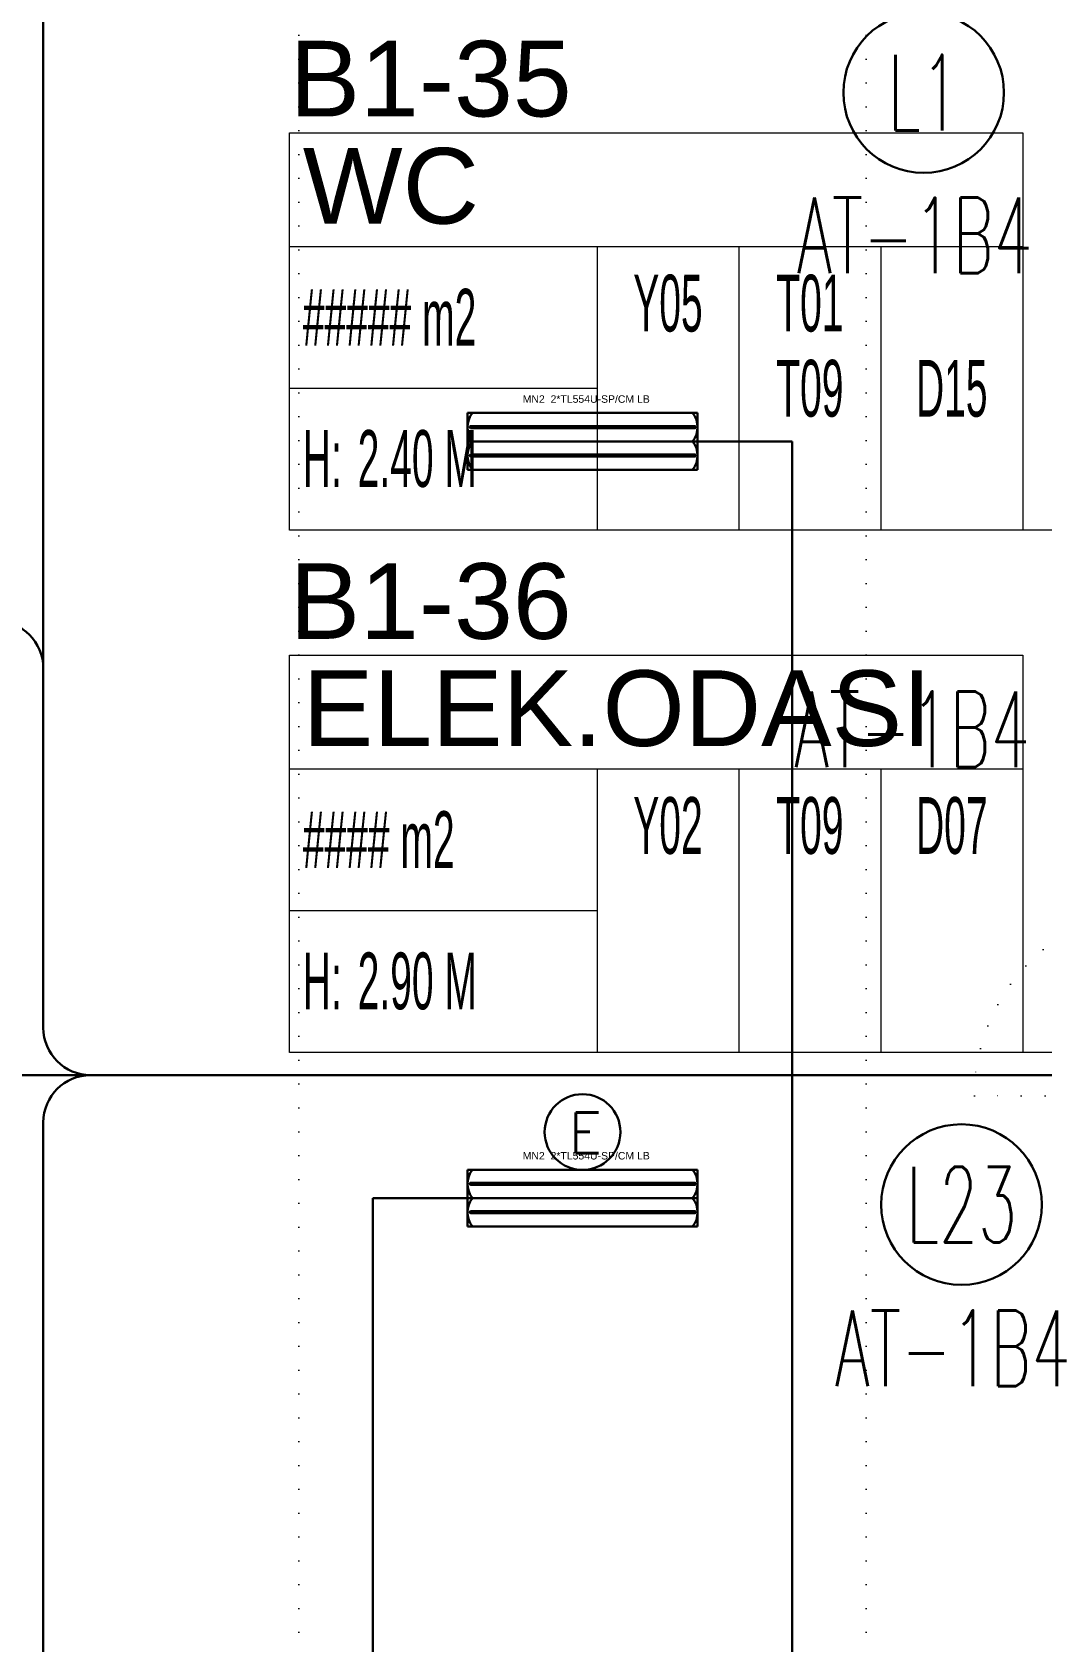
# Model space of a CAD drawing. Header units: metres. Extents: x -13316 to 152404, y -3899 to 30226.
# Drawn here: x 61779 to 62313, y 2525 to 3376 of the extents above; entities that cross this region are included whole.
import ezdxf
from ezdxf.enums import TextEntityAlignment as Align

# ---------------------------------------------------------------- set-up
doc = ezdxf.new("R2010")
doc.units = ezdxf.units.M
doc.header["$LTSCALE"] = 100
doc.header["$MEASUREMENT"] = 0
doc.linetypes.add('DOT2', pattern=[0.125, 0, -0.125])
doc.linetypes.add('HIDDEN', pattern=[0.375, 0.25, -0.125])
doc.layers.get('0').update_dxf_attribs({"color": 9, "lineweight": 9})
for name, color, linetype, lineweight in [('06B', 9, 'Continuous', 9), ('06D', 9, 'Continuous', 9), ('10', 9, 'Continuous', 9), ('20', 9, 'DOT2', 9), ('21_mahal200', 9, 'Continuous', 9), ('E-2x54 W SIVAÜSTÜ FLUORESAN YÜKSEK TAVAN ARMATÜRÜ', 7, 'Continuous', 30), ('E-ACİL AYDINLATMA KİTİ', 7, 'Continuous', 30), ('E-KABLO', 7, 'Continuous', 30), ('E-LINYE', 7, 'Continuous', 30)]:
    doc.layers.add(name, color=color, linetype=linetype, lineweight=lineweight)
doc.styles.add('Arial', font='arial.ttf', dxfattribs={"height": 2.5})
doc.styles.add('E-YAZI', font='txttw.shx')
doc.styles.add('MuuM_TEXT-STANDART', font='ARIALN.TTF')
doc.dimstyles.new('MuuM_DIM200', dxfattribs={"dimscale": 20, "dimtxt": 2, "dimasz": 1, "dimexe": 1, "dimexo": 1, "dimgap": 1, "dimtad": 1, "dimdec": 1, "dimrnd": 0.5, "dimdsep": 46, "dimtxsty": 'MuuM_TEXT-STANDART', "dimblk": 'ARCHTICK', "dimcen": 0, "dimdle": 0.15, "dimclrd": 256, "dimclre": 256, "dimclrt": 256, "dimadec": 0, "dimazin": 0, "dimtfac": 5, "dimtdec": 1, "dimtix": 1, "dimtmove": 2, "dimatfit": 3, "dimldrblk": 'DOT', "dimfxl": 3, "dimfxlon": 1, "dimtolj": 1, "dimlwd": -1, "dimlwe": -1, "dimarcsym": 0})

# ---------------------------------------------------------------- blocks, each defined once
blk = doc.blocks.new('2x54 W SIVAÜSTÜ FLUORESAN YÜKSEK TAVAN ARMATÜRÜ')
at = {"layer": 'E-2x54 W SIVAÜSTÜ FLUORESAN YÜKSEK TAVAN ARMATÜRÜ', "color": 4}
for p, q in [((-60.8, 15), (-60.8, -15)), ((-60.8, 15), (60.8, 15)), ((60.8, 15), (60.8, 0)), ((-60, 0), (-15, 0)), ((15, 0), (60, 0)), ((60.8, 0), (60.8, -15)), ((-60.8, -15), (60.8, -15))]:
    blk.add_line(p, q, dxfattribs=at)
at = {"layer": 'E-2x54 W SIVAÜSTÜ FLUORESAN YÜKSEK TAVAN ARMATÜRÜ', "color": 7}
for p, q in [((-60.8, 0), (60.8, 0)), ((-59.27, 8.01), (59.32, 8.01)), ((-59.16, 7.01), (59.44, 7)), ((-59.27, -6.99), (59.32, -6.99)), ((-59.16, -7.99), (59.44, -8))]:
    blk.add_line(p, q, dxfattribs=at)
for centre in [(-59.23, 7.63), (-59.23, 7.33), (59.36, 7.63), (59.36, 7.33), (-59.23, -7.37), (-59.23, -7.67), (59.36, -7.37), (59.36, -7.67)]:
    blk.add_circle(centre, 0.11, dxfattribs=at)
for centre, radius, start, end in [((-48.66, 7.5), 12.14, 141.85995, 218.14005), ((48.66, 7.5), 12.14, 321.85995, 38.14005), ((-59.12, 7.51), 0.515, 106.86737, 266.76121), ((-59.32, 7.49), 0.519, 289.2244, 84.40418), ((59.47, 7.51), 0.515, 106.86737, 266.76121), ((59.27, 7.49), 0.519, 289.2244, 84.40418), ((-48.66, -7.5), 12.14, 141.85995, 218.14005), ((-59.12, -7.49), 0.515, 106.86737, 266.76121), ((-59.32, -7.51), 0.519, 289.2244, 84.40418), ((48.66, -7.5), 12.14, 321.85995, 38.14005), ((59.47, -7.49), 0.515, 106.86737, 266.76121), ((59.27, -7.51), 0.519, 289.2244, 84.40418)]:
    blk.add_arc(centre, radius, start, end, dxfattribs=at)
at = {"layer": 'E-2x54 W SIVAÜSTÜ FLUORESAN YÜKSEK TAVAN ARMATÜRÜ', "color": 7, "style": 'Arial'}
blk.add_text('MN2  2*TL554U-SP/CM LB', height=3.9508, dxfattribs=at).set_placement((-31.61, 20.4))
blk = doc.blocks.new('100_ACİL AYDINLATMA KİTİ')
at = {"layer": 'E-ACİL AYDINLATMA KİTİ', "color": 3}
blk.add_circle((0, 0), 1.251, dxfattribs=at)
at = {"layer": 'E-ACİL AYDINLATMA KİTİ', "color": 3, "style": 'E-YAZI'}
blk.add_text('E', height=1.34, dxfattribs=at).set_placement((-0.448, -0.694))
blk = doc.blocks.new('gr-p-barel kilitli kapı kolu')
at = {"flags": 128}
for points in [[(-0.9, 0.8), (-0.9, 4.9), (-11.7, 4.9), (-11.7, 6.7), (0.9, 6.7), (0.9, 0.8)], [(-0.8, 5), (0.8, 6.6)]]:
    blk.add_lwpolyline(points, dxfattribs=at)
blk.add_lwpolyline([(-2.75, 0), (-2.75, 0.7), (2.75, 0.7), (2.75, 0)])
blk.add_lwpolyline([(-1.3, 0.7), (1.3, 0.7), (1.3, 0.8), (-1.3, 0.8)], close=True)
blk = doc.blocks.new('prf-scr2')
at = {"linetype": 'DOT2', "ltscale": 10}
blk.add_line((0, 0.19), (0, -1.06), dxfattribs=at)
for p, q in [((0.09, -0.24), (-0.09, -0.2)), ((-0.09, -0.24), (0.09, -0.28)), ((0.09, -0.32), (-0.09, -0.28)), ((-0.09, -0.32), (0.09, -0.36)), ((0.09, -0.4), (-0.09, -0.36)), ((-0.09, -0.4), (0.09, -0.44)), ((0.09, -0.48), (-0.09, -0.44)), ((-0.09, -0.48), (0.09, -0.52)), ((0.09, -0.56), (-0.09, -0.52)), ((-0.09, -0.56), (0.09, -0.6)), ((0.09, -0.64), (-0.09, -0.6)), ((-0.09, -0.64), (0.09, -0.68)), ((0.09, -0.72), (-0.09, -0.68)), ((-0.09, -0.72), (0.09, -0.76)), ((0.06, -0.84), (-0.08, -0.76)), ((-0.07, -0.8), (0.06, -0.84)), ((0.09, -0.17), (0, -0.15)), ((0, -0.18), (0.09, -0.2))]:
    blk.add_line(p, q)
blk.add_lwpolyline([(0.23, 0), (-0.23, 0), (-0.23, -0.01), (-0.12, -0.14), (0.12, -0.14), (0.23, -0.01), (0.23, 0)], close=True)
for points in [[(0.23, -0.01), (-0.23, -0.01)], [(-0.09, -0.14), (-0.09, -0.2), (-0.12, -0.22), (-0.12, -0.23), (-0.09, -0.24), (-0.09, -0.28), (-0.12, -0.3), (-0.12, -0.31), (-0.09, -0.32), (-0.09, -0.36), (-0.12, -0.38), (-0.12, -0.39), (-0.09, -0.4), (-0.09, -0.44), (-0.12, -0.46), (-0.12, -0.46), (-0.09, -0.48), (-0.09, -0.52), (-0.12, -0.54), (-0.12, -0.54), (-0.09, -0.56), (-0.09, -0.6), (-0.12, -0.62), (-0.12, -0.62), (-0.09, -0.64), (-0.09, -0.68), (-0.12, -0.69), (-0.12, -0.7), (-0.09, -0.72), (-0.09, -0.73), (-0.08, -0.76), (-0.1, -0.77), (-0.1, -0.78), (-0.07, -0.8), (-0.01, -0.94), (0, -0.95), (0.01, -0.94), (0.08, -0.76), (0.09, -0.76), (0.12, -0.74), (0.12, -0.73), (0.09, -0.72), (0.09, -0.68), (0.12, -0.66), (0.12, -0.66), (0.09, -0.64), (0.09, -0.6), (0.12, -0.58), (0.12, -0.58), (0.09, -0.56), (0.09, -0.52), (0.12, -0.5), (0.12, -0.5), (0.09, -0.48), (0.09, -0.44), (0.12, -0.43), (0.12, -0.42), (0.09, -0.4), (0.09, -0.36), (0.12, -0.35), (0.12, -0.34), (0.09, -0.32), (0.09, -0.28), (0.12, -0.27), (0.12, -0.26), (0.09, -0.24), (0.09, -0.2), (0.12, -0.19), (0.12, -0.18), (0.09, -0.17), (0.09, -0.14)]]:
    blk.add_lwpolyline(points)
blk = doc.blocks.new('K-SAC-01')
at = {"layer": '10'}
for points in [[(-4.6, 16.2, -0.414214), (-4.5, 16.3), (-0.1, 16.3, -0.414214), (0, 16.2), (0, 5.9), (0.2, 5.9), (0.2, 16.2, 0.414214), (-0.1, 16.5), (-4.5, 16.5, 0.414214), (-4.8, 16.2), (-4.8, 15.3, 0.414214), (-4.5, 15), (-3.4, 15), (-3.4, 15.2), (-4.5, 15.2, -0.414214), (-4.6, 15.3)], [(0.2, 10.3, -0.414214), (0.5, 10.6), (1.5, 10.6, -0.414214), (1.8, 10.3), (1.8, 3.9, -0.414214), (1.5, 3.6, -0.414214), (1.2, 3.9), (1.2, 4.8), (0.2, 4.8), (0.2, -1.2, -0.414214), (-0.1, -1.5), (-4.5, -1.5, -0.414214), (-4.8, -1.2), (-4.8, -0.3, -0.414214), (-4.5, 0), (-3.4, 0), (-3.4, -0.2), (-4.5, -0.2, 0.414214), (-4.6, -0.3), (-4.6, -1.2, 0.414214), (-4.5, -1.3), (-0.1, -1.3, 0.414214), (0, -1.2), (0, 5), (1.4, 5), (1.4, 3.9, 0.414214), (1.5, 3.8, 0.414214), (1.6, 3.9), (1.6, 10.3, 0.414214), (1.5, 10.4), (0.5, 10.4, 0.414214), (0.4, 10.3), (0.4, 9.4), (0.2, 9.4)], [(99.8, 10.3, 0.414214), (99.5, 10.6), (98.5, 10.6, 0.414214), (98.2, 10.3), (98.2, 3.9, 0.414214), (98.5, 3.6, 0.414214), (98.8, 3.9), (98.8, 4.8), (99.8, 4.8), (99.8, -1.2, 0.414214), (100.1, -1.5), (104.5, -1.5, 0.414214), (104.8, -1.2), (104.8, -0.3, 0.414214), (104.5, 0), (103.4, 0), (103.4, -0.2), (104.5, -0.2, -0.414214), (104.6, -0.3), (104.6, -1.2, -0.414214), (104.5, -1.3), (100.1, -1.3, -0.414214), (100, -1.2), (100, 5), (98.6, 5), (98.6, 3.9, -0.414214), (98.5, 3.8, -0.414214), (98.4, 3.9), (98.4, 10.3, -0.414214), (98.5, 10.4), (99.5, 10.4, -0.414214), (99.6, 10.3), (99.6, 9.4), (99.8, 9.4)], [(104.6, 16.2, 0.414214), (104.5, 16.3), (100.1, 16.3, 0.414214), (100, 16.2), (100, 5.9), (99.8, 5.9), (99.8, 16.2, -0.414214), (100.1, 16.5), (104.5, 16.5, -0.414214), (104.8, 16.2), (104.8, 15.3, -0.414214), (104.5, 15), (103.4, 15), (103.4, 15.2), (104.5, 15.2, 0.414214), (104.6, 15.3)], [(-0.38, -2.01), (1, -1.37), (1, 1.5), (1.2, 1.5), (1.2, -1.5), (-0.27, -2.18, -14.796002)]]:
    blk.add_lwpolyline(points, format="xyb", close=True, dxfattribs=at)
for points in [[(98.8, 0.15), (98.8, 2.15), (99.1, 2.15), (99.1, 3.19), (1.5, 3.19), (1.5, 2.15), (1.8, 2.15), (1.8, 0.15), (1.5, 0.15), (1.5, 1.85), (1.2, 1.85), (1.2, 3.49), (99.4, 3.49), (99.4, 1.85), (99.1, 1.85), (99.1, 0.15)], [(98.8, 2.15), (98.8, 0.15), (99.4, 0.15), (99.4, -1.5), (1.2, -1.5), (1.2, 0.15), (1.8, 0.15), (1.8, 2.15), (2.1, 2.15), (2.1, -0.15), (1.5, -0.15), (1.5, -1.2), (99.1, -1.2), (99.1, -0.15), (98.5, -0.15), (98.5, 2.15), (98.8, 2.15)]]:
    blk.add_lwpolyline(points, dxfattribs=at)
for points in [[(2.1, 3), (8.1, 3), (8.1, -1), (2.1, -1)], [(2.4, 2.7), (7.8, 2.7), (7.8, -0.7), (2.4, -0.7)], [(98.5, 3), (92.5, 3), (92.5, -1), (98.5, -1)], [(98.2, 2.7), (92.8, 2.7), (92.8, -0.7), (98.2, -0.7)]]:
    blk.add_lwpolyline(points, close=True, dxfattribs=at)
blk.add_circle((-0.95, -2.5), 0.55, dxfattribs=at)
at = {"layer": '20', "linetype": 'HIDDEN'}
for points in [[(-0.2, -1.3), (-0.2, 0), (-1.7, 0), (-1.7, -1.3)], [(-0.4, -1.99), (-0.4, -0.2), (-1.5, -0.2), (-1.5, -1.99)]]:
    blk.add_lwpolyline(points, dxfattribs=at)
at = {"layer": '20'}
blk.add_lwpolyline([(-0.95, -2.5), (-0.95, -102.85)], dxfattribs=at)
blk.add_arc((-0.95, -2.5), 100.35, 270, 1.51314, dxfattribs=at)
at = {"layer": '06B'}
blk.add_blockref('gr-p-barel kilitli kapı kolu', (91.4, 3.51), dxfattribs=at)
at = {"layer": '06B', "xscale": -1, "rotation": 180}
blk.add_blockref('gr-p-barel kilitli kapı kolu', (91.4, -1.51), dxfattribs=at)
at = {"layer": '10', "xscale": -1, "rotation": 90}
blk.add_blockref('prf-scr2', (1.5, 1), dxfattribs=at)
at = {"layer": '10', "rotation": 270}
blk.add_blockref('prf-scr2', (99.1, 1.22), dxfattribs=at)
blk = doc.blocks.new('_ArchTick')
at = {"color": 0, "linetype": 'ByBlock', "const_width": 0.15}
blk.add_lwpolyline([(-0.5, -0.5), (0.5, 0.5)], dxfattribs=at)
blk = doc.blocks.new('_Dot')
at = {"color": 0, "linetype": 'ByBlock', "lineweight": -2}
blk.add_line((-0.5, 0), (-1, 0), dxfattribs=at)
at = {"color": 0, "linetype": 'ByBlock', "const_width": 0.5}
blk.add_lwpolyline([(-0.25, 0, 1), (0.25, 0, 1)], format="xyb", close=True, dxfattribs=at)
blk = doc.blocks.new('0_roomno2')
blk.add_lwpolyline([(19.375, -10.5), (0, -10.5), (0, 0), (19.375, 0)], close=True)
for points in [[(0, -3), (19.375, -3)], [(8.125, -3), (8.125, -10.5)], [(11.875, -3), (11.875, -10.5)], [(15.625, -3), (15.625, -10.5)], [(0, -6.75), (8.125, -6.75)]]:
    blk.add_lwpolyline(points)
at = {"style": 'MuuM_TEXT-STANDART', "width": 0.6}
blk.add_text('H:', height=1.5, dxfattribs=at).set_placement((0.35, -8.608), align=Align.MIDDLE_LEFT)
at = {"style": 'Arial'}
blk.add_attdef('ODANO', (0, 1.17), '', height=2, dxfattribs=at)
blk.add_attdef('MEKANADI', text='', height=2, dxfattribs=at).set_placement((0.35, -3), align=Align.BOTTOM_LEFT)
at = {"style": 'MuuM_TEXT-STANDART', "width": 0.6}
for tag, p in [('YER01', (10, -4.5)), ('TAVAN01', (13.75, -4.5)), ('DUVAR01', (17.5, -4.5)), ('YER02', (10, -6.75)), ('TAVAN02', (13.75, -6.75)), ('DUVAR02', (17.5, -6.75)), ('YER03', (10, -9)), ('TAVAN03', (13.75, -9)), ('DUVAR03', (17.5, -9))]:
    blk.add_attdef(tag, text='', height=1.5, dxfattribs=at).set_placement(p, align=Align.MIDDLE_CENTER)
for tag, p in [('M2', (0.35, -4.875)), ('TEMIZTAVANYUKSEKLIGI', (1.8, -8.608))]:
    blk.add_attdef(tag, text='', height=1.5, dxfattribs=at).set_placement(p, align=Align.MIDDLE_LEFT)
blk = doc.blocks.new('1.bod.mimari1.elk')
at = {"layer": '06D', "linetype": 'DOT2'}
for points in [[(5600, -2652.1), (5600, -7740, 0.414214), (6200, -8340)], [(5900, -2652.1), (5900, -7740, 0.414214), (6200, -8040)]]:
    blk.add_lwpolyline(points, format="xyb", dxfattribs=at)
at = {"xscale": -1, "rotation": 270}
blk.add_blockref('K-SAC-01', (6060, -6135), dxfattribs=at)
at = {"layer": '21_mahal200'}
ref = blk.add_blockref('0_roomno2', (5595.16, -5626.91), dxfattribs=dict(at, xscale=20, yscale=20, zscale=20))
ref.add_attrib('ODANO', 'B1-35', (5595.16, -5618.26), dxfattribs={"layer": '0', "height": 40, "style": 'Arial'})
ref.add_attrib('MEKANADI', 'WC', dxfattribs={"layer": '0', "height": 40, "style": 'Arial'}).set_placement((5602.16, -5686.91), align=Align.BOTTOM_LEFT)
ref.add_attrib('M2', '##### m2', dxfattribs={"layer": '0', "height": 30, "style": 'MuuM_TEXT-STANDART', "width": 0.6}).set_placement((5602.16, -5724.41), align=Align.MIDDLE_LEFT)
ref.add_attrib('TEMIZTAVANYUKSEKLIGI', '2.40 M', dxfattribs={"layer": '0', "height": 30, "style": 'MuuM_TEXT-STANDART', "width": 0.6}).set_placement((5631.16, -5799.07), align=Align.MIDDLE_LEFT)
ref.add_attrib('YER01', 'Y05', dxfattribs={"layer": '0', "height": 30, "style": 'MuuM_TEXT-STANDART', "width": 0.6}).set_placement((5795.16, -5716.91), align=Align.MIDDLE_CENTER)
ref.add_attrib('TAVAN01', 'T01', dxfattribs={"layer": '0', "height": 30, "style": 'MuuM_TEXT-STANDART', "width": 0.6}).set_placement((5870.16, -5716.91), align=Align.MIDDLE_CENTER)
ref.add_attrib('TAVAN02', 'T09', dxfattribs={"layer": '0', "height": 30, "style": 'MuuM_TEXT-STANDART', "width": 0.6}).set_placement((5870.16, -5761.91), align=Align.MIDDLE_CENTER)
ref.add_attrib('DUVAR02', 'D15', dxfattribs={"layer": '0', "height": 30, "style": 'MuuM_TEXT-STANDART', "width": 0.6}).set_placement((5945.16, -5761.91), align=Align.MIDDLE_CENTER)
ref = blk.add_blockref('0_roomno2', (5595.16, -5903.04), dxfattribs=dict(at, xscale=20, yscale=20, zscale=20))
ref.add_attrib('ODANO', 'B1-36', (5595.16, -5894.4), dxfattribs={"layer": '0', "height": 40, "style": 'Arial'})
ref.add_attrib('MEKANADI', 'ELEK.ODASI', dxfattribs={"layer": '0', "height": 40, "style": 'Arial'}).set_placement((5602.16, -5963.04), align=Align.BOTTOM_LEFT)
ref.add_attrib('M2', '#### m2', dxfattribs={"layer": '0', "height": 30, "style": 'MuuM_TEXT-STANDART', "width": 0.6}).set_placement((5602.16, -6000.54), align=Align.MIDDLE_LEFT)
ref.add_attrib('TEMIZTAVANYUKSEKLIGI', '2.90 M', dxfattribs={"layer": '0', "height": 30, "style": 'MuuM_TEXT-STANDART', "width": 0.6}).set_placement((5631.16, -6075.2), align=Align.MIDDLE_LEFT)
ref.add_attrib('YER01', 'Y02', dxfattribs={"layer": '0', "height": 30, "style": 'MuuM_TEXT-STANDART', "width": 0.6}).set_placement((5795.16, -5993.04), align=Align.MIDDLE_CENTER)
ref.add_attrib('TAVAN01', 'T09', dxfattribs={"layer": '0', "height": 30, "style": 'MuuM_TEXT-STANDART', "width": 0.6}).set_placement((5870.16, -5993.04), align=Align.MIDDLE_CENTER)
ref.add_attrib('DUVAR01', 'D07', dxfattribs={"layer": '0', "height": 30, "style": 'MuuM_TEXT-STANDART', "width": 0.6}).set_placement((5945.16, -5993.04), align=Align.MIDDLE_CENTER)
for points in [[(6196.52, -5836.91), (5982.66, -5836.91)], [(6196.52, -6113.04), (5982.66, -6113.04)]]:
    blk.add_leader(points, dimstyle='MuuM_DIM200', override={"dimasz": 1, "dimfxl": 10}, dxfattribs=at)

msp = doc.modelspace()

# ---------------------------------------------------------------- linework, layer by layer
at = {"layer": 'E-KABLO', "color": 5}
for p, q in [((61785, 3040), (61785, 3446.22)), ((61785, 2850), (61785, 3040)), ((62365, 2825), (61810, 2825)), ((61785, 2800), (61785, 2050))]:
    msp.add_line(p, q, dxfattribs=at)
at = {"layer": 'E-KABLO', "color": 6}
for p, q in [((62130.8, 3160), (62180.8, 3160)), ((62180.8, 2360), (62180.8, 3160)), ((61720, 2825), (61810, 2825)), ((62009.2, 2760), (61959.2, 2760)), ((61959.2, 2760), (61959.2, 1585))]:
    msp.add_line(p, q, dxfattribs=at)
at = {"layer": 'E-KABLO', "color": 5}
for centre, start, end in [((61760, 3040), 0, 90), ((61810, 2850), 180, 270), ((61810, 2800), 90, 180)]:
    msp.add_arc(centre, 25, start, end, dxfattribs=at)
at = {"layer": 'E-LINYE', "color": 7, "linetype": 'Continuous'}
for centre in [(62250.31, 3344.36), (62270.31, 2756.54)]:
    msp.add_circle(centre, 42.44, dxfattribs=at)

# ---------------------------------------------------------------- block references
at = {"layer": '06D'}
msp.add_blockref('1.bod.mimari1.elk', (56320, 8950), dxfattribs=at)
at = {"layer": 'E-2x54 W SIVAÜSTÜ FLUORESAN YÜKSEK TAVAN ARMATÜRÜ', "color": 6}
for p in [(62070, 3160), (62070, 2760)]:
    msp.add_blockref('2x54 W SIVAÜSTÜ FLUORESAN YÜKSEK TAVAN ARMATÜRÜ', p, dxfattribs=at)
at = {"layer": 'E-ACİL AYDINLATMA KİTİ', "xscale": 16, "yscale": 16, "zscale": 16}
msp.add_blockref('100_ACİL AYDINLATMA KİTİ', (62070, 2794.9), dxfattribs=at)

# ---------------------------------------------------------------- texts
at = {"layer": 'E-LINYE', "color": 3, "linetype": 'Continuous', "style": 'E-YAZI', "width": 0.6}
for s, p in [('L1', (62250.31, 3344.36)), ('AT-1B4', (62245.58, 3268.88)), ('AT-1B4', (62244.05, 3007.86)), ('L23', (62270.31, 2756.54)), ('AT-1B4', (62265.58, 2680.65))]:
    msp.add_text(s, height=40, dxfattribs=at).set_placement(p, align=Align.MIDDLE_CENTER)

doc.saveas('drawing.dxf')
